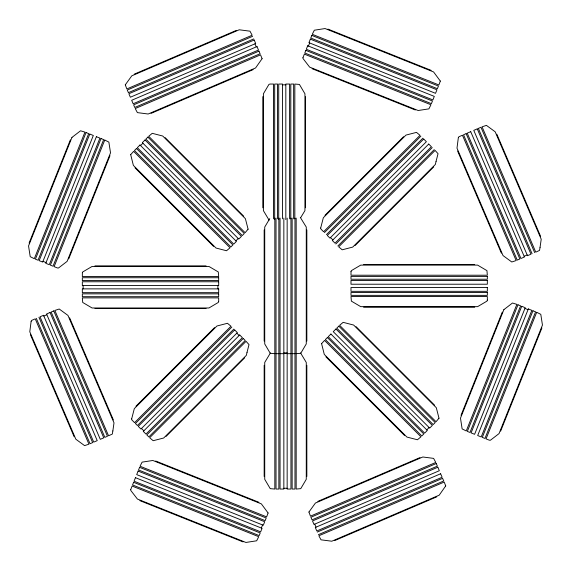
<?xml version="1.0" encoding="UTF-8"?>
<svg xmlns="http://www.w3.org/2000/svg" width="571" height="571" viewBox="0 0 571 571"><rect width="100%" height="100%" fill="white"/><g stroke="black" fill="none" stroke-linecap="round" stroke-linejoin="round"><path stroke-width="0.86" d="M29.085 243.068L70.369 139.852M68.698 258.913L109.989 155.697M308.433 46.051L309.66 42.968M261.34 528.032L262.567 524.949M461.011 415.303L502.302 312.087M500.631 431.148L541.915 327.932M269.748 218.629L264.73 227.065L264.73 343.935L270.247 353.285L274.829 353.677M300.681 217.651L304.935 210.649L304.935 93.78L299.418 84.437L294.836 84.044L294.836 218.843M140.552 145.555L142.9 143.207M235.859 240.855L238.207 238.507M324.963 215.31L403.569 136.705M135.934 406.217L214.539 327.611M324.435 232.597L420.856 136.176M231.826 327.09L135.406 423.504L137.418 425.516L233.839 329.096M326.448 234.602L422.861 138.189M335.834 243.995L432.247 147.575M337.846 246.001L434.26 149.588M355.133 245.48L433.739 166.875M166.104 436.387L244.709 357.781M426.765 429.884L429.114 427.536M270.44 352.928L264.73 362.442L264.73 479.312L270.247 488.655L274.829 489.047L274.829 218.101M134.192 74.18L236.365 30.391M252.61 36.323L127.283 90.04L128.404 92.652L253.731 38.935M151.001 113.401L253.174 69.612M43.824 316.027L46.872 314.721M524.128 256.279L527.176 254.973M317.826 501.388L419.999 457.599M317.269 532.065L442.596 478.348L443.717 480.96L318.39 534.677M334.635 540.609L436.808 496.82M282.509 84.829L285.828 84.829M363.577 264.544L474.744 264.544M94.922 265.879L206.088 265.879M363.577 307.212L474.744 307.212M94.922 308.547L206.088 308.547M283.844 352.892L287.156 352.892M283.844 353.485L287.156 353.485M276.021 353.677L278.862 353.677M280.047 353.677L283.844 353.677M287.156 353.677L290.953 353.677M292.138 353.677L294.979 353.677M296.171 353.677L300.753 353.285L306.27 343.935L306.27 227.065L300.317 217.43M283.844 488.262L287.156 488.262M327.932 29.085L431.148 70.369M312.087 68.698L415.303 109.989M524.949 308.433L528.032 309.66M42.968 261.34L46.051 262.567M155.697 461.011L258.913 502.302M139.852 500.631L243.068 541.915M269.105 220.163L263.402 210.649L263.402 93.78L268.92 84.437L269.947 84.044L273.502 84.044L273.502 218.843M300.56 352.928L306.27 362.442L306.27 479.312L300.753 488.655L296.171 489.047L296.171 218.101M330.523 237.572L332.872 239.913M356.076 326.669L434.681 405.274M165.162 137.64L243.767 216.252M325.898 356.839L404.511 435.452M134.992 167.817L213.597 246.422M236.801 333.178L239.142 335.52M141.494 428.478L143.842 430.827M496.82 134.192L540.609 236.365M534.677 252.61L480.96 127.283L478.348 128.404L532.065 253.731M457.599 151.001L501.388 253.174M254.973 43.824L256.279 46.872M314.721 524.128L316.027 527.176M69.612 317.826L113.401 419.999M38.935 317.269L92.652 442.596L90.04 443.717L36.323 318.39M30.391 334.635L74.18 436.808M306.834 229.92L306.834 341.08M306.834 365.29L306.834 476.457M305.506 96.635L305.506 207.801M294.979 218.101L294.979 489.047L292.138 489.047L292.138 218.101M293.651 218.843L293.651 84.044L290.803 84.044L290.803 218.843M290.953 218.101L290.953 489.047L287.156 489.047L287.156 218.101M289.618 218.843L289.618 84.044L285.828 84.044L285.828 219.621M283.844 218.101L283.844 489.047L280.047 489.047L280.047 218.101M282.509 218.843L282.509 84.044L278.719 84.044L278.719 219.621M278.862 218.101L278.862 489.047L276.021 489.047L276.021 218.101M277.535 218.843L277.535 84.044L274.687 84.044L274.687 219.621M264.166 229.92L264.166 341.08M264.166 365.29L264.166 476.457M262.831 96.635L262.831 207.801M217.894 285.55L217.894 288.869M83.116 285.55L83.116 288.869M125.299 84.822L126.819 88.948L252.146 35.231L249.977 31.177L239.213 29.785L131.794 75.829L125.299 84.822M262.089 58.699L255.572 67.963L148.153 114.007L137.39 112.615L135.22 108.561L260.547 54.845L262.089 58.699M308.932 512.03L310.453 516.155L435.78 462.439L433.61 458.385L422.847 456.993L315.428 503.037L308.932 512.03M445.723 485.907L439.206 495.171L331.787 541.215L321.023 539.823L318.854 535.769L444.181 482.052L445.723 485.907M130.688 154.634L133.371 165.397L216.016 248.035L226.523 250.748L230.042 247.785L133.628 151.365L130.688 154.634M248.092 229.178L245.13 232.697L148.717 136.283L152.236 133.321L162.742 136.026L245.387 218.664L248.092 229.178M321.594 343.663L324.285 354.427L406.923 437.065L417.437 439.77L420.955 436.808L324.542 340.395L321.594 343.663M438.999 418.208L436.044 421.726L339.624 325.306L343.142 322.344L353.656 325.056L436.294 407.694L438.999 418.208M31.141 321.245L29.785 331.787L75.829 439.206L84.579 445.623L88.948 444.181L35.231 318.854L31.691 320.402L31.141 321.245M112.851 430.955L112.33 434.046L108.561 435.78L54.845 310.453L59.213 309.011L67.963 315.428L114.007 422.847L112.851 430.955M458.349 137.611L456.993 148.153L503.037 255.572L511.787 261.989L516.155 260.547L462.439 135.22L458.906 136.769L458.349 137.611M540.059 247.322L539.538 250.412L535.769 252.146L482.052 126.819L486.421 125.377L495.171 131.794L541.215 239.213L540.059 247.322M82.36 272.681L82.331 276.542L218.686 276.542L218.286 271.96L208.943 266.443L92.074 266.443L82.724 271.96L82.36 272.681M218.686 301.431L218.286 302.459L208.943 307.983L92.074 307.983L82.724 302.459L82.331 297.876L218.686 297.876L218.686 301.431M351.015 271.353L350.987 275.215L487.341 275.215L486.949 270.633L477.599 265.108L360.729 265.108L351.379 270.633L351.015 271.353M487.341 300.103L486.949 301.131L477.599 306.648L360.729 306.648L351.379 301.131L350.987 296.549L487.341 296.549L487.341 300.103M130.709 489.647L130.788 490.453L137.411 499.047L245.93 542.45L256.657 540.794L258.72 536.69L132.122 486.049L130.709 489.647M302.944 57.714L303.015 58.52L309.646 67.121L418.158 110.517L428.892 108.868L430.955 104.757L304.357 54.124L302.944 57.714M268.092 512.986L266.643 516.876L140.045 466.243L142.108 462.132L152.842 460.483L261.354 503.879L268.092 512.986M440.32 81.061L438.878 84.951L312.28 34.31L314.343 30.206L325.07 28.55L433.589 71.953L440.32 81.061M131.658 418.928L131.858 419.913L134.57 422.668L230.984 326.248L227.465 323.286L216.951 325.998L134.313 408.636L131.658 418.928M247.036 352.314L246.329 355.369L163.684 438.007L153.171 440.712L149.652 437.75L246.072 341.337L249.013 344.606L247.036 352.314M320.688 228.022L320.888 229.007L323.6 231.755L420.013 135.341L416.495 132.379L405.981 135.084L323.343 217.722L320.688 228.022M436.058 161.407L435.352 164.455L352.714 247.093L342.2 249.805L338.682 246.843L435.102 150.423L438.043 153.692L436.058 161.407M71.953 137.411L28.55 245.93L30.206 256.657L34.31 258.72L84.951 132.122L80.547 130.788L71.953 137.411M86.05 132.558L35.409 259.163L38.05 260.219L88.691 133.621L86.05 132.558M89.79 134.057L39.156 260.661L42.675 262.068L93.316 135.47L89.79 134.057M96.392 136.697L45.759 263.302L49.277 264.708L99.918 138.111L96.392 136.697M101.017 138.546L50.376 265.151L53.017 266.207L103.658 139.602L101.017 138.546M104.757 140.045L54.124 266.643L57.421 267.963L58.52 267.985L67.121 261.354L110.517 152.842L108.868 142.108L104.757 140.045M305.849 50.376L304.793 53.017L431.398 103.658L432.454 101.017L305.849 50.376M307.698 45.759L306.292 49.277L432.889 99.918L434.303 96.392L307.698 45.759M310.339 39.156L308.932 42.675L435.53 93.316L436.943 89.79L310.339 39.156M311.837 35.409L310.781 38.05L437.379 88.691L438.442 86.05L311.837 35.409M133.621 482.309L132.558 484.95L259.163 535.591L260.219 532.95L133.621 482.309M135.47 477.684L134.057 481.21L260.661 531.844L262.068 528.325L135.47 477.684M138.111 471.082L136.697 474.608L263.302 525.241L264.708 521.723L138.111 471.082M139.602 467.342L138.546 469.983L265.151 520.624L266.207 517.983L139.602 467.342M503.879 309.646L460.483 418.158L462.132 428.892L466.243 430.955L516.876 304.357L512.48 303.015L503.879 309.646M517.983 304.793L467.342 431.398L469.983 432.454L520.624 305.849L517.983 304.793M521.723 306.292L471.082 432.889L474.608 434.303L525.241 307.698L521.723 306.292M528.325 308.932L477.684 435.53L481.21 436.943L531.844 310.339L528.325 308.932M532.95 310.781L482.309 437.379L484.95 438.442L535.591 311.837L532.95 310.781M536.69 312.28L486.049 438.878L489.354 440.198L490.453 440.212L499.047 433.589L542.45 325.07L540.794 314.343L536.69 312.28M136.476 148.517L134.463 150.53L230.884 246.943L232.897 244.93L136.476 148.517M139.995 144.998L137.318 147.682L233.732 244.095L236.415 241.412L139.995 144.998M145.027 139.966L142.343 142.65L238.764 239.063L241.44 236.387L145.027 139.966M147.875 137.119L145.862 139.131L242.282 235.545L244.295 233.532L147.875 137.119M423.703 139.024L327.283 235.445L329.967 238.128L426.38 141.708L423.703 139.024M234.674 329.938L138.261 426.351L140.937 429.035L237.358 332.622L234.674 329.938M428.728 144.056L332.315 240.47L334.999 243.153L431.412 146.74L428.728 144.056M239.699 334.963L143.285 431.383L145.969 434.067L242.382 337.647L239.699 334.963M243.225 338.489L146.804 434.902L148.817 436.915L245.23 340.494L243.225 338.489M327.39 337.547L325.377 339.559L421.791 435.973L423.803 433.96L327.39 337.547M330.909 334.028L328.225 336.704L424.646 433.125L427.322 430.441L330.909 334.028M335.934 328.996L333.257 331.68L429.67 428.093L432.354 425.409L335.934 328.996M338.789 326.148L336.776 328.161L433.189 424.574L435.202 422.561L338.789 326.148M254.202 40.027L128.875 93.744L130.366 97.227L255.694 43.51L254.202 40.027M257 46.565L131.673 100.282L133.164 103.765L258.492 50.048L257 46.565M258.963 51.14L133.635 104.857L134.756 107.469L260.083 53.753L258.963 51.14M466.143 133.635L463.531 134.756L517.247 260.083L519.86 258.963L466.143 133.635M470.718 131.673L467.235 133.164L520.952 258.492L524.435 257L470.718 131.673M477.256 128.875L473.773 130.366L527.49 255.694L530.973 254.202L477.256 128.875M43.51 315.306L40.027 316.798L93.744 442.125L97.227 440.634L43.51 315.306M50.048 312.508L46.565 314L100.282 439.327L103.765 437.836L50.048 312.508M53.753 310.917L51.14 312.037L104.857 437.365L107.469 436.244L53.753 310.917M436.244 463.531L310.917 517.247L312.037 519.86L437.365 466.143L436.244 463.531M437.836 467.235L312.508 520.952L314 524.435L439.327 470.718L437.836 467.235M440.634 473.773L315.306 527.49L316.798 530.973L442.125 477.256L440.634 473.773M487.341 276.4L350.987 276.4L350.987 279.24L487.341 279.24L487.341 276.4M218.686 277.727L82.331 277.727L82.331 280.575L218.686 280.575L218.686 277.727M487.341 280.425L350.987 280.425L350.987 284.222L487.341 284.222L487.341 280.425M218.686 281.76L82.331 281.76L82.331 285.55L218.686 285.55L218.686 281.76M487.341 287.541L350.987 287.541L350.987 291.331L487.341 291.331L487.341 287.541M218.686 288.869L82.331 288.869L82.331 292.666L218.686 292.666L218.686 288.869M487.341 292.516L350.987 292.516L350.987 295.364L487.341 295.364L487.341 292.516M218.686 293.851L82.331 293.851L82.331 296.692L218.686 296.692L218.686 293.851"/></g></svg>
